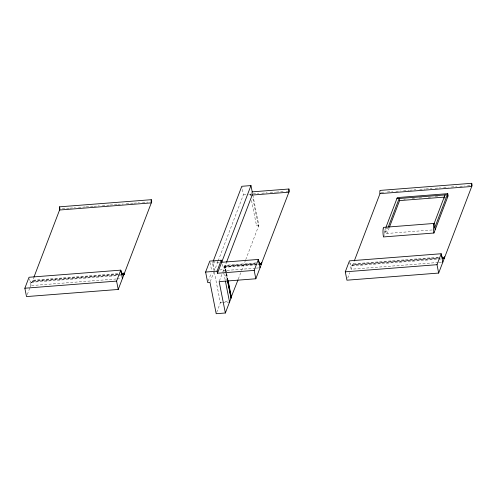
<?xml version="1.0" encoding="UTF-8"?>
<svg xmlns="http://www.w3.org/2000/svg" width="497" height="497" viewBox="0 0 497 497"><rect width="100%" height="100%" fill="white"/><g stroke="black" fill="none" stroke-linecap="round" stroke-linejoin="round"><path stroke-width="0.37" stroke-dasharray="2.48 1.86" d="M27.292 294.535L29.907 287.682M30.168 286.999L33.641 277.91M214.008 270.616L212.499 263.012L212.921 261.913L217.506 261.559M208.206 281.14L211.343 272.921M210.237 281.65L213.896 272.058M217.879 261.639L214.58 270.281L212.921 261.913M218.152 260.919L243.455 194.656L241.946 187.052M219.407 280.935L222.544 272.716M222.811 272.033L226.278 262.95M216.717 312.333L220.376 302.748L214.306 272.12M238.293 279.146L241.325 271.2M241.598 270.48L245.462 260.366M245.735 259.645L258.85 225.315L252.923 195.439M347.72 278.134L349.813 272.654M438.23 262.466L351.124 269.231L354.069 261.509M385.684 227.986L384.324 231.559L386.616 231.385L387.977 227.806M383.479 236.939L386.921 227.937M389.213 227.756L387.026 233.472L386.616 231.385M444.629 199.179L445.449 197.029M438.298 257.235L352.733 263.882L352.566 264.808L352.609 265.174L439.715 258.409M117.87 273.636L32.305 280.283L32.137 281.203L32.181 281.569L117.746 274.928M256.29 262.901L224.948 265.336L226.023 272.691M62.299 208.734L69.238 208.193M70.009 208.131L75.407 207.715M78.489 207.473L85.428 206.932M86.198 206.876L93.138 206.336M93.908 206.274L99.301 205.857M102.388 205.615L109.321 205.081M110.092 205.019L117.031 204.478M117.801 204.422L123.2 204M126.281 203.764L133.221 203.223M133.991 203.161L139.39 202.745M142.471 202.503L147.87 202.086M243.455 194.656L248.04 194.302M248.804 194.24L258.744 193.47M261.801 193.234L267.15 192.817M270.206 192.581L275.562 192.165M276.326 192.103L283.203 191.569M286.26 191.333L287.794 191.215M381.187 192.451L384.274 192.215M387.356 191.972L392.754 191.556M395.836 191.314L400.458 190.954M403.545 190.718L408.938 190.295M409.708 190.239L415.877 189.761M419.729 189.456L425.128 189.04M425.898 188.978L432.067 188.5M435.148 188.264L440.547 187.841M443.628 187.605L448.251 187.245M451.338 187.002L456.731 186.586M459.818 186.344L464.44 185.984M467.528 185.748L470.609 185.505M403.825 199.204L405.353 199.086M412.237 198.552L414.529 198.371M419.114 198.017L422.17 197.775M428.29 197.303L430.582 197.123M435.167 196.769L438.224 196.532M258.85 225.315L256.551 225.495A2.367 1.031 -11.2 0 0 258.428 226.415L252.65 197.284M432.129 229.968L384.734 233.652L383.628 228.073M212.499 263.012L219.382 262.478M118.106 274.151L32.541 280.799L32.305 280.283M254.986 263.522L225.172 265.839A0.944 0.41 -11.2 0 0 224.116 266.293A0.944 0.41 -11.2 0 0 224.607 266.721L224.837 266.715M117.932 274.599L32.367 281.246L31.876 282.091A9.474 2.249 85.6 0 1 29.522 279.277M255.582 263.901L225.004 266.28L224.259 267.436A9.474 4.119 -11.2 0 1 218.972 270.43M118.516 274.866L120.827 274.686M224.818 266.603L255.396 264.224M256.943 264.224L224.719 266.727L225.905 272.704M257.707 264.162L259.235 264.044M31.311 282.315L117.646 275.605M118.416 275.549L120.728 275.369M223.948 267.349L259.875 264.559M116.261 278.979L30.696 285.626L29.335 278.78M117.031 278.923L120.883 278.618M255.439 268.169L223.333 270.66L225.259 280.37M256.203 268.107L260.024 267.815M438.534 257.75L352.969 264.398L352.733 263.882M439.901 258.08L352.795 264.845L352.305 265.696A9.474 2.249 85.6 0 1 349.95 262.882M351.739 265.92L438.074 259.21M438.845 259.148L441.156 258.968M439 262.404L442.852 262.105M229.552 302.033L220.376 302.748A9.474 4.119 -11.2 0 0 222.202 302.524M224.948 265.336L227.986 280.028M349.764 262.385L351.124 269.231M250.6 195.893L250.333 194.122A2.367 1.031 -11.2 0 0 251.115 194.986M251.488 200.378L256.527 225.768M227.819 280.47L225.004 266.28L224.514 267.131A9.474 2.249 85.6 0 1 222.159 264.311M226.172 273.437L227.502 280.159M226.054 273.443L227.384 280.171M224.079 266.46L226.744 279.904M210.088 262.59L211.716 270.809M227.353 300.958A9.474 4.119 -11.2 0 1 224.017 302.139"/><path stroke-width="0.75" d="M151.305 199.695A2.367 0.559 85.6 0 0 151.305 202.882L59.572 210.007A2.367 0.559 85.6 0 1 59.572 206.82L151.305 199.695L151.722 201.782L118.243 289.459L26.509 296.585L24.85 288.223L29.037 277.264L120.765 270.138A9.474 2.249 85.6 0 0 123.61 274.965L124.101 274.12L121.79 274.294M33.92 277.183L59.988 208.908M118.243 289.459L116.584 281.097L120.765 270.138L122.424 278.5M227.651 280.911L231.062 298.088L225.365 312.992L216.195 313.706L209.976 282.333L207.678 282.513L205.609 272.058L209.79 261.099L221.258 260.204L222.091 261.198M213.194 261.192L241.797 186.294L250.966 185.58L252.215 191.854A2.367 0.559 85.6 0 0 252.209 195.041L226.551 262.23M260.024 267.815L258.365 259.446L254.178 270.405L217.487 273.257L217.071 271.163L221.258 260.204L221.674 262.298L258.365 259.446A9.474 2.249 85.6 0 0 261.211 264.28L289.322 191.096L288.906 189.003L252.215 191.854M217.487 273.257L250.966 185.58M230.825 298.088L238.013 279.873M225.365 312.992L219.146 281.625L255.837 278.774L261.534 263.87L261.584 262.509L261.863 262.988M354.349 260.788L380 193.606A2.367 0.559 85.6 0 1 380 190.419L471.734 183.294L472.15 185.387L438.671 273.064L346.937 280.19L345.278 271.822L349.466 260.863L441.193 253.737A9.474 2.249 85.6 0 0 444.038 258.57L444.529 257.719L442.218 257.9M385.958 227.272L397.296 197.589L447.747 193.668L448.164 195.756L433.931 233.018L383.479 236.939A7.101 1.684 85.6 0 1 383.491 227.377L433.943 223.457L435.186 229.732M388.25 227.092L399.172 198.502L399.582 200.595L389.486 227.042M433.844 224.246L445.039 194.942M434.776 227.638L447.747 193.668M438.671 273.064L437.012 264.696L441.193 253.737L442.852 262.105M124.269 273.673L123.983 273.176L123.927 274.561M380 193.606L471.734 186.481A2.367 0.559 85.6 0 1 471.734 183.294M396.873 198.682L447.331 194.762L447.741 196.855M399.582 200.595L444.685 197.092M121.728 273.338L124.039 273.157M122.368 274.568L123.908 274.443M259.987 263.87L261.515 263.752M259.999 263.988L261.534 263.87M205.609 272.058L217.071 271.163M24.85 288.223L116.584 281.097M442.796 258.167L444.337 258.049M345.278 271.822L437.012 264.696M231.062 298.088L227.539 280.911M444.697 257.272L444.411 256.781L444.355 258.167M254.178 270.405L255.837 278.774M228.135 280.78L231.391 297.212A0.944 0.41 -11.2 0 0 230.912 297.305M227.819 280.47L231.223 297.647M225.408 281.122L229.552 302.033M59.572 206.82L59.851 208.212M251.631 195.054A2.367 1.031 -11.2 0 0 252.209 195.041L288.9 192.19A2.367 0.559 85.6 0 1 288.906 189.003M433.931 233.018A7.101 1.684 85.6 0 1 433.943 223.457"/></g></svg>
